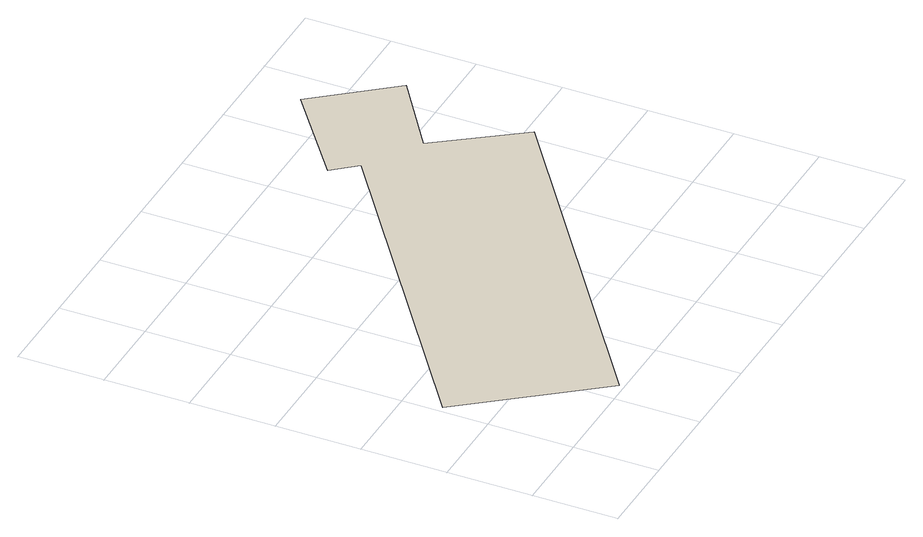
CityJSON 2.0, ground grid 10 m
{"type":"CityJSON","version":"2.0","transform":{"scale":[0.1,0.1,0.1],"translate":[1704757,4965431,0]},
"CityObjects":{
"building1":{"type":"Building","attributes":{"name":"NIDO CAVALLARI","TimeValuesProperties.acquisitionMethod":"measurement","TimeValuesProperties.interpolationType":"instantaneousTotal","TimePeriod.beginPosition":2011,"TimePeriod.endPosition":2014,"RegularTimeSeries.timeInterval":4,"RegularTimeSeries.values":"0.3 0.2 0.4 1.4","EnergyDemand.endUse":"otherOrCombination","EnergyDemand.energyCarrierType":"Electricity","usage":"2070","yearOfConstruction":1976,"storeysAboveGround":3,"EnergyPerformanceCertification.rating":"G","EnergyPerformanceCertification.name":"from SACE database","HeightAboveGround.heightReference":"generalRoof","HeightAboveGround.value":10,"VolumeType.type":"grossVolume","VolumeType.value":10508.82},"geometry":[{"type":"MultiSurface","lod":"0","boundaries":[[[0,1,2,3,4,5,6,7]]]}]}
},
"vertices":[
[513,291,0],[443,387,0],[533,450,0],[462,539,0],[355,456,0],[378,428,0],[8,156,0],[125,6,0]
]}
